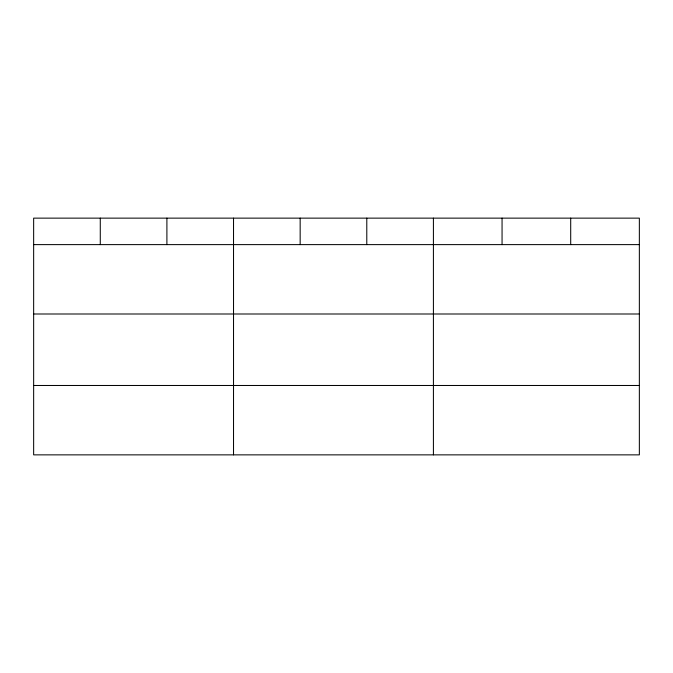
<?xml version="1.0" encoding="UTF-8"?>
<svg xmlns="http://www.w3.org/2000/svg" width="673" height="673" viewBox="0 0 673 673"><rect width="100%" height="100%" fill="white"/><g stroke="black" fill="none" stroke-linecap="round" stroke-linejoin="round"><path stroke-width="1.01" d="M639.35 313.997L639.35 218.136L33.65 218.136L33.65 454.864L639.35 454.864L639.35 313.997L33.65 313.997M33.65 244.619L639.35 244.619M33.65 385.478L639.35 385.478M570.704 218.136L570.704 244.619M502.058 218.136L502.058 244.619M433.412 218.136L433.412 454.864M366.785 218.136L366.785 244.619M300.158 218.136L300.158 244.619M233.531 218.136L233.531 454.864M166.904 218.136L166.904 244.619M100.277 218.136L100.277 244.619"/></g></svg>
